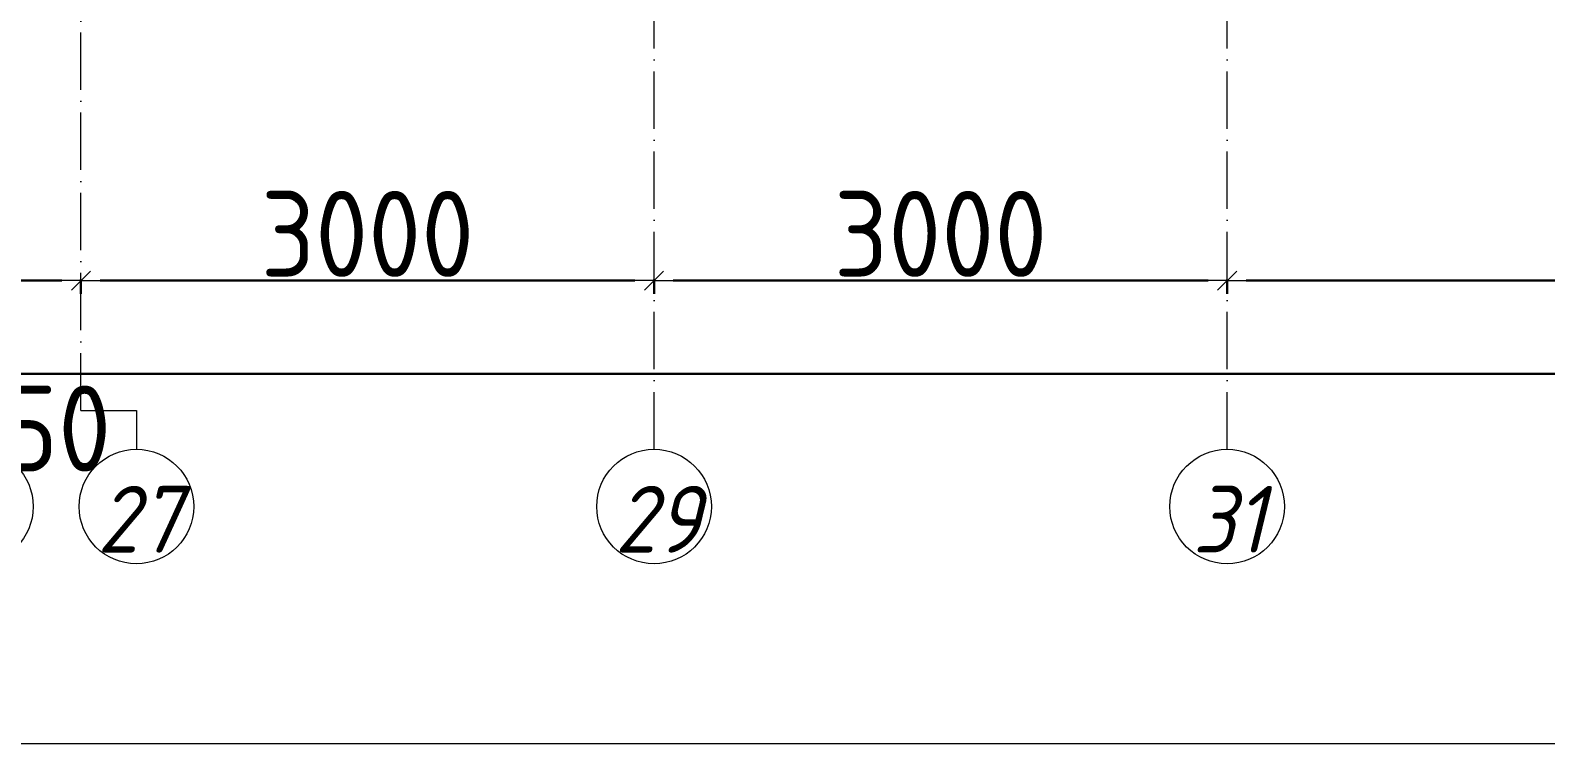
# Model space of a CAD drawing. Header units: millimetres. Extents: x -17017 to 628417, y -109036 to 199237.
# Drawn here: x 81595 to 89527, y 57688 to 61427 of the extents above; entities that cross this region are included whole.
import ezdxf

# ---------------------------------------------------------------- set-up
doc = ezdxf.new("R2010")
doc.units = ezdxf.units.MM
doc.linetypes.add('50_200_ШТРИХ_1Т_ш5_п1_п1_', pattern=[700, 500, -100, 0, -100])
for name, color, linetype, lineweight in [('3.1) ЖБ окна 1.2 м', 102, 'Continuous', 30), ('A-____-____-DIMS', 7, 'Continuous', 9), ('S-GRID-____-IDEN', 7, 'Continuous', 9), ('S-GRID-____-OTLN', 7, 'Continuous', 9), ('S-GRID-____-OTLN-1', 7, '50_200_ШТРИХ_1Т_ш5_п1_п1_', 9)]:
    doc.layers.add(name, color=color, linetype=linetype, lineweight=lineweight)
doc.styles.add('ISOCPEUR_I', font='isocpeui.ttf', dxfattribs={"width": 0.9, "height": 2.5})
doc.styles.add('СПДС', font='isocpeur.ttf', dxfattribs={"width": 0.9})
doc.dimstyles.new('Размера А3', dxfattribs={"dimtxt": 200, "dimasz": 100, "dimexe": 70, "dimexo": 100, "dimgap": 20, "dimtad": 1, "dimdec": 0, "dimrnd": 10, "dimzin": 0, "dimdsep": 46, "dimtxsty": 'СПДС', "dimblk": 'ARROWHEAD_6', "dimcen": 1, "dimclrd": 256, "dimclre": 256, "dimclrt": 256, "dimazin": 0, "dimtfac": 1, "dimtdec": 0, "dimtmove": 2, "dimatfit": 3, "dimfxl": 1, "dimtolj": 1, "dimtzin": 0, "dimarcsym": 0})

# ---------------------------------------------------------------- blocks, each defined once
blk = doc.blocks.new('Ось сетки - Круг_Ø6_00__ISO-2_5_0_9K_-25732049-АР1_План отверстий 2 этажа в осях 1-64_А-ГГ')
at = {"layer": 'S-GRID-____-IDEN'}
blk.add_circle((0, 0), 3, dxfattribs=at)
blk = doc.blocks.new('ARROWHEAD_6')
at = {"color": 0, "linetype": 'Continuous'}
for p, q in [((0, 0), (-1, 0)), ((-0.5, -0.5), (0.5, 0.5))]:
    blk.add_line(p, q, dxfattribs=at)
blk = doc.blocks.new('*D2672')
at = {"layer": 'A-____-____-DIMS', "lineweight": -2, "transparency": 16777216}
for p, q in [((22458.3, 455423.5), (22458.3, 455347.4)), ((22558.3, 455417.4), (22908.3, 455417.4)), ((23008.3, 455423.5), (23008.3, 455347.4))]:
    blk.add_line(p, q, dxfattribs=at)
at = {"layer": 'Defpoints', "color": 0, "transparency": 16777216}
for p in [(22458.3, 455523.5), (23008.3, 455523.5), (23008.3, 455417.4)]:
    blk.add_point(p, dxfattribs=at)
at = {"layer": 'A-____-____-DIMS', "lineweight": -2, "transparency": 16777216, "xscale": 100, "yscale": 100, "zscale": 100, "rotation": 180}
blk.add_blockref('ARROWHEAD_6', (22458.3, 455417.4), dxfattribs=at)
at = {"layer": 'A-____-____-DIMS', "lineweight": -2, "transparency": 16777216, "xscale": 100, "yscale": 100, "zscale": 100}
blk.add_blockref('ARROWHEAD_6', (23008.3, 455417.4), dxfattribs=at)
at = {"layer": 'A-____-____-DIMS', "transparency": 16777216, "insert": (22733.3, 454642.4), "char_height": 450, "attachment_point": 5, "style": 'СПДС'}
blk.add_mtext('\\A1;550', dxfattribs=at)
blk = doc.blocks.new('*D2673')
at = {"layer": 'A-____-____-DIMS', "lineweight": -2, "transparency": 16777216}
for p, q in [((23008.3, 455423.5), (23008.3, 455347.4)), ((23108.3, 455417.4), (25908.3, 455417.4)), ((26008.3, 455423.5), (26008.3, 455347.4))]:
    blk.add_line(p, q, dxfattribs=at)
at = {"layer": 'Defpoints', "color": 0, "transparency": 16777216}
for p in [(23008.3, 455523.5), (26008.3, 455523.5), (26008.3, 455417.4)]:
    blk.add_point(p, dxfattribs=at)
at = {"layer": 'A-____-____-DIMS', "lineweight": -2, "transparency": 16777216, "xscale": 100, "yscale": 100, "zscale": 100, "rotation": 180}
blk.add_blockref('ARROWHEAD_6', (23008.3, 455417.4), dxfattribs=at)
at = {"layer": 'A-____-____-DIMS', "lineweight": -2, "transparency": 16777216, "xscale": 100, "yscale": 100, "zscale": 100}
blk.add_blockref('ARROWHEAD_6', (26008.3, 455417.4), dxfattribs=at)
at = {"layer": 'A-____-____-DIMS', "transparency": 16777216, "insert": (24508.3, 455662.4), "char_height": 450, "attachment_point": 5, "style": 'СПДС'}
blk.add_mtext('\\A1;3000', dxfattribs=at)
blk = doc.blocks.new('*D2674')
at = {"layer": 'A-____-____-DIMS', "lineweight": -2, "transparency": 16777216}
for p, q in [((26008.3, 455423.5), (26008.3, 455347.4)), ((26108.3, 455417.4), (28908.3, 455417.4)), ((29008.3, 455423.5), (29008.3, 455347.4))]:
    blk.add_line(p, q, dxfattribs=at)
at = {"layer": 'Defpoints', "color": 0, "transparency": 16777216}
for p in [(26008.3, 455523.5), (29008.3, 455523.5), (29008.3, 455417.4)]:
    blk.add_point(p, dxfattribs=at)
at = {"layer": 'A-____-____-DIMS', "lineweight": -2, "transparency": 16777216, "xscale": 100, "yscale": 100, "zscale": 100, "rotation": 180}
blk.add_blockref('ARROWHEAD_6', (26008.3, 455417.4), dxfattribs=at)
at = {"layer": 'A-____-____-DIMS', "lineweight": -2, "transparency": 16777216, "xscale": 100, "yscale": 100, "zscale": 100}
blk.add_blockref('ARROWHEAD_6', (29008.3, 455417.4), dxfattribs=at)
at = {"layer": 'A-____-____-DIMS', "transparency": 16777216, "insert": (27508.3, 455662.4), "char_height": 450, "attachment_point": 5, "style": 'СПДС'}
blk.add_mtext('\\A1;3000', dxfattribs=at)
blk = doc.blocks.new('*D2675')
at = {"layer": 'A-____-____-DIMS', "lineweight": -2, "transparency": 16777216}
for p, q in [((29008.3, 455423.5), (29008.3, 455347.4)), ((29108.3, 455417.4), (34908.3, 455417.4)), ((35008.3, 455423.5), (35008.3, 455347.4))]:
    blk.add_line(p, q, dxfattribs=at)
at = {"layer": 'Defpoints', "color": 0, "transparency": 16777216}
for p in [(29008.3, 455523.5), (35008.3, 455523.5), (35008.3, 455417.4)]:
    blk.add_point(p, dxfattribs=at)
at = {"layer": 'A-____-____-DIMS', "lineweight": -2, "transparency": 16777216, "xscale": 100, "yscale": 100, "zscale": 100, "rotation": 180}
blk.add_blockref('ARROWHEAD_6', (29008.3, 455417.4), dxfattribs=at)
at = {"layer": 'A-____-____-DIMS', "lineweight": -2, "transparency": 16777216, "xscale": 100, "yscale": 100, "zscale": 100}
blk.add_blockref('ARROWHEAD_6', (35008.3, 455417.4), dxfattribs=at)
at = {"layer": 'A-____-____-DIMS', "transparency": 16777216, "insert": (32008.3, 455662.4), "char_height": 450, "attachment_point": 5, "style": 'СПДС'}
blk.add_mtext('\\A1;6000', dxfattribs=at)
blk = doc.blocks.new('*D2691')
at = {"layer": 'A-____-____-DIMS', "lineweight": -2, "transparency": 16777216}
for p, q in [((-17941.7, 454935.3), (-17941.7, 454859.2)), ((-17841.7, 454929.2), (85458.3, 454929.2)), ((85558.3, 454935.3), (85558.3, 454859.2))]:
    blk.add_line(p, q, dxfattribs=at)
at = {"layer": 'Defpoints', "color": 0, "transparency": 16777216}
for p in [(-17941.7, 455035.3), (85558.3, 455035.3), (85558.3, 454929.2)]:
    blk.add_point(p, dxfattribs=at)
at = {"layer": 'A-____-____-DIMS', "lineweight": -2, "transparency": 16777216, "xscale": 100, "yscale": 100, "zscale": 100, "rotation": 180}
blk.add_blockref('ARROWHEAD_6', (-17941.7, 454929.2), dxfattribs=at)
at = {"layer": 'A-____-____-DIMS', "lineweight": -2, "transparency": 16777216, "xscale": 100, "yscale": 100, "zscale": 100}
blk.add_blockref('ARROWHEAD_6', (85558.3, 454929.2), dxfattribs=at)
at = {"layer": 'A-____-____-DIMS', "transparency": 16777216, "insert": (33808.3, 455174.2), "char_height": 450, "attachment_point": 5, "style": 'СПДС'}
blk.add_mtext('\\A1;103500', dxfattribs=at)
blk = doc.blocks.new('2этаж')
at = {"layer": 'S-GRID-____-OTLN-1', "color": 251, "ltscale": 0.6, "true_color": 0x636466}
for p, q in [((23008.3, 454737.3), (23008.3, 469166.5)), ((26008.3, 454533.3), (26008.3, 469166.5)), ((29008.3, 454533.3), (29008.3, 469166.5))]:
    blk.add_line(p, q, dxfattribs=at)
at = {"layer": 'S-GRID-____-IDEN', "char_height": 350, "attachment_point": 1, "style": 'ISOCPEUR_I'}
for s, insert, width in [('27', (23094, 454342.1), 404.05), ('29', (25803.4, 454342.1), 404.05), ('31', (28827.3, 454342.1), 346.329)]:
    blk.add_mtext(s, dxfattribs=dict(at, insert=insert, width=width))
at = {"layer": 'A-____-____-DIMS'}
for base, p1, p2, picture, middle in [((26008.3, 455417.4), (23008.3, 455523.5), (26008.3, 455523.5), '*D2673', (24508.3, 455662.4)), ((29008.3, 455417.4), (26008.3, 455523.5), (29008.3, 455523.5), '*D2674', (27508.3, 455662.4)), ((35008.3, 455417.4), (29008.3, 455523.5), (35008.3, 455523.5), '*D2675', (32008.3, 455662.4)), ((23008.3, 455417.4), (22458.3, 455523.5), (23008.3, 455523.5), '*D2672', (22733.3, 454642.4)), ((85558.3, 454929.2), (-17941.7, 455035.3), (85558.3, 455035.3), '*D2691', (33808.3, 455174.2))]:
    dim = blk.add_linear_dim(base=base, p1=p1, p2=p2, dimstyle='Размера А3', override={"dimtxt": 450}, dxfattribs=at)
    dim.commit()
    dim.dimension.update_dxf_attribs({"geometry": picture, "text_midpoint": middle})

msp = doc.modelspace()

# ---------------------------------------------------------------- linework, layer by layer
at = {"color": 1, "lineweight": 0}
msp.add_lwpolyline([(35696.9, 156516.4), (148932.9, 156516.4), (148932.9, 57688.4), (35696.9, 57688.4)], close=True, dxfattribs=at)
at = {"layer": 'S-GRID-____-OTLN'}
for p, q in [((81859.7, 59435.1), (82150.3, 59435.1)), ((82150.3, 59435.1), (82150.3, 59231.1))]:
    msp.add_line(p, q, dxfattribs=at)

# ---------------------------------------------------------------- block references
at = {"layer": '3.1) ЖБ окна 1.2 м'}
msp.add_blockref('2этаж', (58851.4, -395302.3), dxfattribs=at)
at = {"layer": 'S-GRID-____-IDEN', "xscale": 99.99999999999993, "yscale": 99.99999999999993, "zscale": 99.99999999999993}
for p in [(81309.7, 58931.1), (82150.3, 58931.1), (84859.7, 58931.1), (87859.7, 58931.1)]:
    msp.add_blockref('Ось сетки - Круг_Ø6_00__ISO-2_5_0_9K_-25732049-АР1_План отверстий 2 этажа в осях 1-64_А-ГГ', p, dxfattribs=at)

doc.saveas('drawing.dxf')
